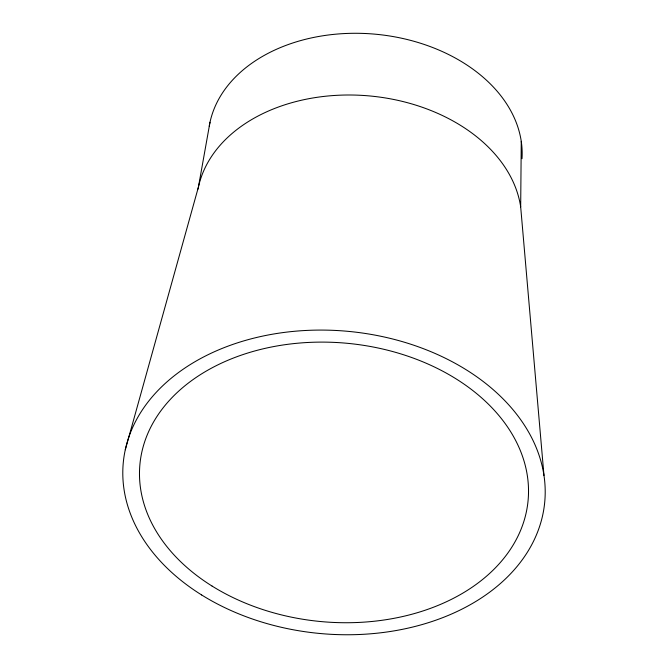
<?xml version="1.0" encoding="UTF-8"?>
<svg xmlns="http://www.w3.org/2000/svg" width="668" height="668" viewBox="0 0 668 668"><rect width="100%" height="100%" fill="white"/><g stroke="black" fill="none" stroke-linecap="round" stroke-linejoin="round"><path stroke-width="1" d="M543.969 475.441L520.681 206.888L521.257 141.34M209.994 122.269L198.404 187.132L125.283 449.773M198.004 189.119A162.908 116.791 5.3 0 1 361.355 95.34A162.908 116.791 5.3 0 1 520.681 206.888M209.234 126.244A157.339 112.8 5.3 0 1 377.963 34.452A157.339 112.8 5.3 0 1 522.009 158.717M201.644 594.963A211.647 151.728 5.3 0 0 542.717 515.061A211.647 151.728 5.3 0 0 257.639 337.231A211.647 151.728 5.3 0 0 201.644 594.963M212.09 586.078A194.931 139.754 5.3 0 0 526.234 512.481A194.931 139.754 5.3 0 0 263.668 348.696A194.931 139.754 5.3 0 0 212.09 586.078"/></g></svg>
